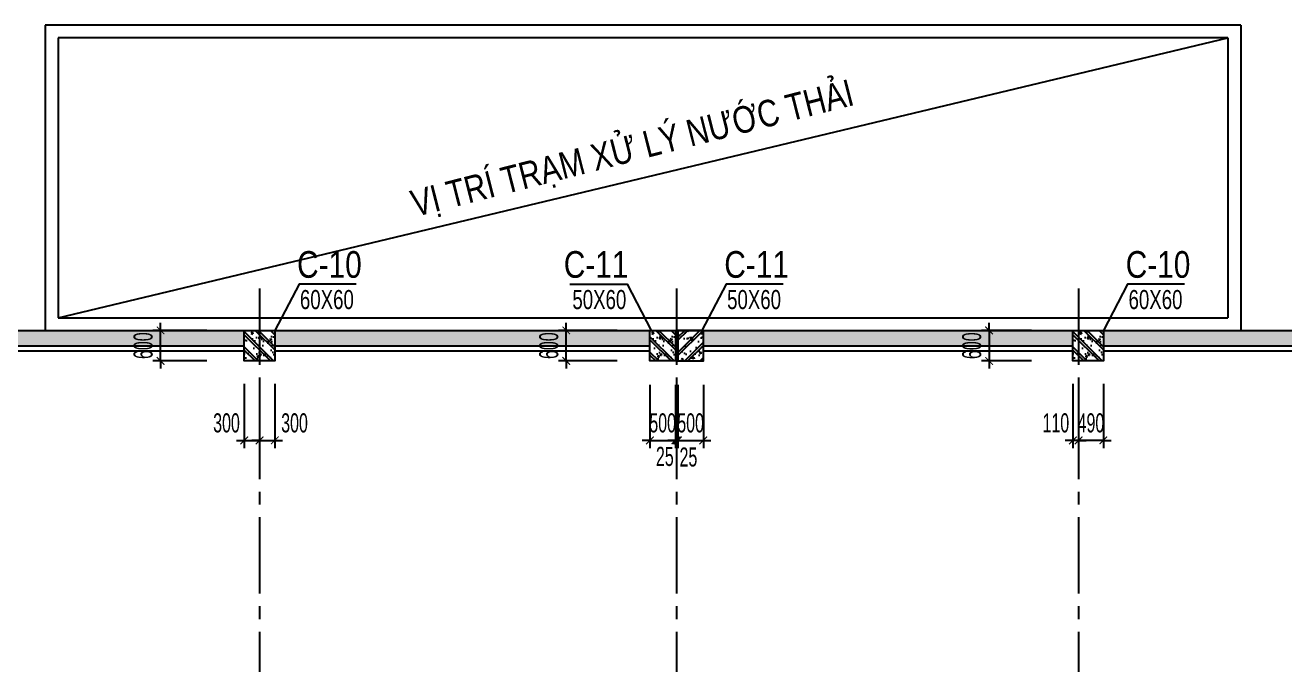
# Model space of a CAD drawing. Extents: x 1719887 to 1865417, y -150890 to 59748.
# Drawn here: x 1774213 to 1798976, y 25667 to 38241 of the extents above; entities that cross this region are included whole.
import ezdxf
from ezdxf.enums import TextEntityAlignment as Align

# ---------------------------------------------------------------- set-up
doc = ezdxf.new("R2010")
doc.units = 0
doc.header["$LTSCALE"] = 1000
doc.header["$MEASUREMENT"] = 0
doc.header["$PDMODE"] = 3
doc.linetypes.add('CENTER2', pattern=[1.125, 0.75, -0.125, 0.125, -0.125])
doc.layers.get('0').update_dxf_attribs({"linetype": 'CONTINUOUS'})
doc.layers.get('Defpoints').update_dxf_attribs({"linetype": 'CONTINUOUS'})
for name, color, linetype in [('CDC.01.AXIS', 160, 'CENTER2'), ('CDC.02.DIM', 1, 'CONTINUOUS'), ('CDC.05.STEEL', 4, 'CONTINUOUS'), ('CDC.06.TEXT', 2, 'CONTINUOUS'), ('CDC.10.HATCH', 9, 'CONTINUOUS'), ('CDC.11.NOTE', 8, 'CONTINUOUS')]:
    doc.layers.add(name, color=color, linetype=linetype)
doc.styles.add('ARIAL', font='arial.ttf', dxfattribs={"width": 0.6})
doc.dimstyles.new('D150', dxfattribs={"dimscale": 150, "dimtxt": 2.5, "dimasz": 1, "dimexe": 1, "dimexo": 0, "dimgap": 1, "dimtad": 1, "dimdec": 0, "dimdsep": 46, "dimtxsty": 'ARIAL', "dimblk": 'ARCHTICK', "dimcen": 1, "dimdle": 1, "dimclrd": 1, "dimclre": 1, "dimclrt": 2, "dimadec": 0, "dimazin": 0, "dimtfac": 0.00072, "dimtdec": 0, "dimtix": 1, "dimtmove": 2, "dimatfit": 3, "dimldrblk": 'ARCHTICK', "dimfxl": 1, "dimtolj": 1, "dimlwd": -1, "dimlwe": -1, "dimarcsym": 0})
pattern_1 = [(50, (0, 0), (573.80815, -50.20171), [60, -660]), (355, (0, 0), (-111.00107, 601.7537), [48, -528]), (100.4514, (47.8, -4.2), (462.8075, 551.55163), [50.99215, -560.91369]), (46.1842, (0, 160), (853.79284, -132.4152), [90, -990]), (96.6356, (71.15, 149), (747.73016, 779.2943), [76.48823, -841.3704]), (351.1842, (0, 160), (747.72956, 779.2949), [72, -792]), (21, (80, 120), (477.52564, -322.09511), [60, -660]), (326, (80, 120), (194.65227, 580.12004), [48, -528]), (71.4514, (119.8, 93.16), (672.1781, 258.0244), [50.99215, -560.91369]), (37.5, (0, 0), (9.727884, 266.315083), [0, -521.6, 0, -536, 0, -530]), (7.5, (0, 0), (210.45563, 315.52937), [0, -305.6, 0, -509.6, 0, -202]), (327.5, (-178.4, 0), (427.05795, -18.043897), [0, -200, 0, -624, 0, -828]), (317.5, (-258.4, 0), (466.548935, 80.083986), [0, -260, 0, -414.4, 0, -588]), (45, (0, 0), (-240.416306, 240.416306), []), (45, (0, 98), (-240.416306, 240.416306), [])]

# ---------------------------------------------------------------- blocks, each defined once
blk = doc.blocks.new('TH1')
at = {"layer": 'CDC.10.HATCH'}
h = blk.add_hatch(dxfattribs=at)
h.set_pattern_fill('CHAU-01', color=256, scale=80, style=0, pattern_type=2)
h.set_pattern_definition(pattern_1)
h.paths.add_polyline_path([(1748680, -63848), (1741170, -63848), (1741170, -64148), (1748680, -64148)])
h.paths.add_polyline_path([(1756880, -63848), (1749280, -63848), (1749280, -64148), (1756880, -64148)])
h.paths.add_polyline_path([(1765080, -63848), (1757480, -63848), (1757480, -64148), (1765080, -64148)])
h.paths.add_polyline_path([(1773190, -63848), (1765680, -63848), (1765680, -64148), (1773190, -64148)])
h.paths.add_polyline_path([(1781280, -63848), (1773790, -63848), (1773790, -64148), (1781280, -64148)])
h.paths.add_polyline_path([(1789255, -63848), (1781880, -63848), (1781880, -64148), (1789255, -64148)])
h = blk.add_hatch(dxfattribs=at)
h.set_pattern_fill('CHAU-01', color=256, scale=50, angle=270, style=0, pattern_type=2)
h.set_pattern_definition([(320, (32523.4, -371169.63), (-31.376067, -358.63009), [37.5, -412.5]), (265, (32523.4, -371169.63), (376.09607, 69.37567), [30, -330]), (10.4514, (32520.8, -371199.52), (344.71977, -289.25469), [31.870095, -350.571056]), (316.1842, (32623.4, -371169.63), (-82.75951, -533.62052), [56.25, -618.75]), (6.6356, (32616.5, -371214.1), (487.05894, -467.33135), [47.80514, -525.8565]), (261.1842, (32623.4, -371169.63), (487.0593, -467.33097), [45, -495]), (291, (32598.4, -371219.63), (-201.309445, -298.453526), [37.5, -412.5]), (236, (32598.4, -371219.63), (362.57502, -121.657666), [30, -330]), (341.4514, (32581.63, -371244.5), (161.26525, -420.111314), [31.870095, -350.571056]), (307.5, (32523.41, -371169.63), (166.446927, -6.079928), [0, -326, 0, -335, 0, -331.25]), (277.5, (32523.41, -371169.63), (197.205856, -131.534769), [0, -191, 0, -318.5, 0, -126.25]), (237.5, (32523.41, -371058.13), (-11.277436, -266.911218), [0, -125, 0, -390, 0, -517.5]), (227.5, (32523.4, -371008.13), (50.05249, -291.593085), [0, -162.5, 0, -259, 0, -367.5]), (315, (32523.4, -371169.63), (150.26019, 150.26019), []), (315, (32584.66, -371169.63), (150.26019, 150.26019), [])])
h.paths.add_polyline_path([(1781880, -64448), (1781280, -64448), (1781280, -63848), (1781880, -63848)])
h = blk.add_hatch(dxfattribs=at)
h.set_pattern_fill('CHAU-01', color=256, scale=50, angle=270, style=0, pattern_type=2)
h.set_pattern_definition([(320, (40398.4, -371169.63), (-31.376067, -358.63009), [37.5, -412.5]), (265, (40398.4, -371169.63), (376.09607, 69.37567), [30, -330]), (10.4514, (40395.8, -371199.52), (344.71977, -289.25469), [31.870095, -350.571056]), (316.1842, (40498.4, -371169.63), (-82.75951, -533.62052), [56.25, -618.75]), (6.6356, (40491.5, -371214.1), (487.05894, -467.33135), [47.80514, -525.8565]), (261.1842, (40498.4, -371169.63), (487.0593, -467.33097), [45, -495]), (291, (40473.4, -371219.63), (-201.309445, -298.453526), [37.5, -412.5]), (236, (40473.4, -371219.63), (362.57502, -121.657666), [30, -330]), (341.4514, (40456.63, -371244.5), (161.26525, -420.111314), [31.870095, -350.571056]), (307.5, (40398.41, -371169.63), (166.446927, -6.079928), [0, -326, 0, -335, 0, -331.25]), (277.5, (40398.41, -371169.63), (197.205856, -131.534769), [0, -191, 0, -318.5, 0, -126.25]), (237.5, (40398.41, -371058.13), (-11.277436, -266.911218), [0, -125, 0, -390, 0, -517.5]), (227.5, (40398.4, -371008.13), (50.05249, -291.593085), [0, -162.5, 0, -259, 0, -367.5]), (315, (40398.4, -371169.63), (150.26019, 150.26019), []), (315, (40459.66, -371169.63), (150.26019, 150.26019), [])])
h.paths.add_polyline_path([(1789255, -63848), (1789255, -64448), (1789755, -64448), (1789755, -63848)])
h = blk.add_hatch(dxfattribs=at)
h.set_pattern_fill('CHAU-01', color=256, scale=50, angle=270, style=0, pattern_type=2)
h.set_pattern_definition([(220, (3539161.06, -371169.63), (31.376067, -358.63009), [37.5, -412.5]), (275, (3539161.06, -371169.63), (-376.09607, 69.37567), [30, -330]), (169.5486, (3539163.67, -371199.52), (-344.71977, -289.25469), [31.870095, -350.571056]), (223.8158, (3539061.06, -371169.63), (82.75951, -533.62052), [56.25, -618.75]), (173.3644, (3539067.96, -371214.1), (-487.05894, -467.33135), [47.80514, -525.8565]), (278.8158, (3539061.06, -371169.63), (-487.0593, -467.33097), [45, -495]), (249, (3539086.06, -371219.63), (201.309445, -298.453526), [37.5, -412.5]), (304, (3539086.06, -371219.63), (-362.57502, -121.657666), [30, -330]), (198.5486, (3539102.83, -371244.5), (-161.26525, -420.111314), [31.870095, -350.571056]), (232.5, (3539161.06, -371169.63), (-166.446927, -6.079928), [0, -326, 0, -335, 0, -331.25]), (262.5, (3539161.06, -371169.63), (-197.205856, -131.534769), [0, -191, 0, -318.5, 0, -126.25]), (302.5, (3539161.06, -371058.13), (11.277436, -266.911218), [0, -125, 0, -390, 0, -517.5]), (312.5, (3539161.06, -371008.13), (-50.05249, -291.593085), [0, -162.5, 0, -259, 0, -367.5]), (225, (3539161.06, -371169.63), (-150.26019, 150.26019), []), (225, (3539099.8, -371169.63), (-150.26019, 150.26019), [])])
h.paths.add_polyline_path([(1790305, -63848), (1790305, -64448), (1789805, -64448), (1789805, -63848)])
h = blk.add_hatch(dxfattribs=at)
h.set_pattern_fill('CHAU-01', color=256, scale=80, style=0, pattern_type=2)
h.set_pattern_definition(pattern_1)
h.paths.add_polyline_path([(1797570, -63848), (1790305, -63848), (1790305, -64148), (1797570, -64148)])
h.paths.add_polyline_path([(1805680, -63848), (1798170, -63848), (1798170, -64148), (1805680, -64148)])
h.paths.add_polyline_path([(1813880, -63848), (1806280, -63848), (1806280, -64148), (1813880, -64148)])
h.paths.add_polyline_path([(1822080, -63848), (1814480, -63848), (1814480, -64148), (1822080, -64149)])
h.paths.add_polyline_path([(1830190, -63848), (1822680, -63848), (1822680, -64149), (1830190, -64148)])
h.paths.add_polyline_path([(1834040, -63848), (1830790, -63848), (1830790, -64148), (1834040, -64148)])
h = blk.add_hatch(dxfattribs=at)
h.set_pattern_fill('CHAU-01', color=256, scale=50, angle=270, style=0, pattern_type=2)
h.set_pattern_definition([(320, (48813.7, -371169.63), (-31.376067, -358.63009), [37.5, -412.5]), (265, (48813.7, -371169.63), (376.09607, 69.37567), [30, -330]), (10.4514, (48811.1, -371199.52), (344.71977, -289.25469), [31.870095, -350.571056]), (316.1842, (48913.7, -371169.63), (-82.75951, -533.62052), [56.25, -618.75]), (6.6356, (48906.8, -371214.1), (487.05894, -467.33135), [47.80514, -525.8565]), (261.1842, (48913.7, -371169.63), (487.0593, -467.33097), [45, -495]), (291, (48888.7, -371219.63), (-201.309445, -298.453526), [37.5, -412.5]), (236, (48888.7, -371219.63), (362.57502, -121.657666), [30, -330]), (341.4514, (48871.93, -371244.5), (161.26525, -420.111314), [31.870095, -350.571056]), (307.5, (48813.7, -371169.63), (166.446927, -6.079928), [0, -326, 0, -335, 0, -331.25]), (277.5, (48813.7, -371169.63), (197.205856, -131.534769), [0, -191, 0, -318.5, 0, -126.25]), (237.5, (48813.7, -371058.13), (-11.277436, -266.911218), [0, -125, 0, -390, 0, -517.5]), (227.5, (48813.7, -371008.13), (50.05249, -291.593085), [0, -162.5, 0, -259, 0, -367.5]), (315, (48813.7, -371169.63), (150.26019, 150.26019), []), (315, (48874.95, -371169.63), (150.26019, 150.26019), [])])
h.paths.add_polyline_path([(1798170, -64448), (1797570, -64448), (1797570, -63848), (1798170, -63848)])
at = {"layer": 'CDC.01.AXIS', "ltscale": 2}
for p, q in [((1781580, -63021), (1781580, -119734)), ((1789780, -63021), (1789780, -119734)), ((1797680, -63021), (1797680, -119734)), ((1733131, -63847), (1840145, -63847))]:
    blk.add_line(p, q, dxfattribs=at)
at = {"layer": 'CDC.05.STEEL'}
for p, q in [((1738264, -63848), (1834640, -63848)), ((1773790, -64148), (1781280, -64148)), ((1773790, -64248), (1781280, -64248)), ((1781880, -64148), (1789255, -64148)), ((1781880, -64248), (1789255, -64248)), ((1789755, -64248), (1789805, -64248)), ((1790305, -64148), (1797570, -64148)), ((1790305, -64248), (1797570, -64248)), ((1798170, -64148), (1805680, -64148)), ((1798170, -64248), (1805680, -64248))]:
    blk.add_line(p, q, dxfattribs=at)
at = {"layer": 'CDC.05.STEEL', "ltscale": 2000}
for points in [[(1781880, -63848), (1781880, -64448), (1781280, -64448), (1781280, -63848)], [(1789755, -63848), (1789755, -64448), (1789255, -64448), (1789255, -63848)], [(1789805, -63848), (1789805, -64448), (1790305, -64448), (1790305, -63848)], [(1798170, -63848), (1798170, -64448), (1797570, -64448), (1797570, -63848)]]:
    blk.add_lwpolyline(points, close=True, dxfattribs=at)
blk = doc.blocks.new('_ARCHTICK')
at = {"color": 0, "linetype": 'ByBlock', "const_width": 0.15}
blk.add_lwpolyline([(-0.5, -0.5), (0.5, 0.5)], dxfattribs=at)
blk = doc.blocks.new('*D653')
at = {"layer": 'CDC.02.DIM', "color": 1, "transparency": 16777216}
for p, q in [((1778520, 31193), (1778520, 29929)), ((1778820, 31193), (1778820, 29929)), ((1778370, 30079), (1778970, 30079))]:
    blk.add_line(p, q, dxfattribs=at)
at = {"layer": 'Defpoints', "color": 0, "transparency": 16777216}
for p in [(1778520, 31193), (1778820, 31193), (1778820, 30079)]:
    blk.add_point(p, dxfattribs=at)
at = {"layer": 'CDC.02.DIM', "color": 1, "transparency": 16777216, "xscale": 150, "yscale": 150, "zscale": 150, "rotation": 180}
blk.add_blockref('_ARCHTICK', (1778520, 30079), dxfattribs=at)
at = {"layer": 'CDC.02.DIM', "color": 1, "transparency": 16777216, "xscale": 150, "yscale": 150, "zscale": 150}
blk.add_blockref('_ARCHTICK', (1778820, 30079), dxfattribs=at)
at = {"layer": 'CDC.02.DIM', "color": 2, "transparency": 16777216, "insert": (1778171, 30421), "char_height": 375, "attachment_point": 5, "style": 'ARIAL'}
blk.add_mtext('\\A1;300', dxfattribs=at)
blk = doc.blocks.new('*D654')
at = {"layer": 'CDC.02.DIM', "color": 1, "transparency": 16777216}
for p, q in [((1778820, 31193), (1778820, 29929)), ((1779120, 31193), (1779120, 29929)), ((1778820, 30079), (1778670, 30079)), ((1778820, 30079), (1779120, 30079)), ((1779120, 30079), (1779270, 30079))]:
    blk.add_line(p, q, dxfattribs=at)
at = {"layer": 'Defpoints', "color": 0, "transparency": 16777216}
for p in [(1778820, 31193), (1779120, 31193), (1779120, 30079)]:
    blk.add_point(p, dxfattribs=at)
at = {"layer": 'CDC.02.DIM', "color": 1, "transparency": 16777216, "xscale": 150, "yscale": 150, "zscale": 150}
blk.add_blockref('_ARCHTICK', (1778820, 30079), dxfattribs=at)
at = {"layer": 'CDC.02.DIM', "color": 1, "transparency": 16777216, "xscale": 150, "yscale": 150, "zscale": 150, "rotation": 180}
blk.add_blockref('_ARCHTICK', (1779120, 30079), dxfattribs=at)
at = {"layer": 'CDC.02.DIM', "color": 2, "transparency": 16777216, "insert": (1779508, 30421), "char_height": 375, "attachment_point": 5, "style": 'ARIAL'}
blk.add_mtext('\\A1;300', dxfattribs=at)
blk = doc.blocks.new('*D663')
at = {"layer": 'CDC.02.DIM', "color": 1, "transparency": 16777216}
for p, q in [((1794920, 31193), (1794920, 29929)), ((1795410, 31193), (1795410, 29929)), ((1794920, 30079), (1794770, 30079)), ((1795410, 30079), (1794920, 30079)), ((1795410, 30079), (1795560, 30079))]:
    blk.add_line(p, q, dxfattribs=at)
at = {"layer": 'Defpoints', "color": 0, "transparency": 16777216}
for p in [(1794920, 31193), (1795410, 31193), (1794920, 30079)]:
    blk.add_point(p, dxfattribs=at)
at = {"layer": 'CDC.02.DIM', "color": 1, "transparency": 16777216, "xscale": 150, "yscale": 150, "zscale": 150}
blk.add_blockref('_ARCHTICK', (1794920, 30079), dxfattribs=at)
at = {"layer": 'CDC.02.DIM', "color": 1, "transparency": 16777216, "xscale": 150, "yscale": 150, "zscale": 150, "rotation": 180}
blk.add_blockref('_ARCHTICK', (1795410, 30079), dxfattribs=at)
at = {"layer": 'CDC.02.DIM', "color": 2, "transparency": 16777216, "insert": (1795165, 30421), "char_height": 375, "attachment_point": 5, "style": 'ARIAL'}
blk.add_mtext('\\A1;490', dxfattribs=at)
blk = doc.blocks.new('*D664')
at = {"layer": 'CDC.02.DIM', "color": 1, "transparency": 16777216}
for p, q in [((1794810, 31193), (1794810, 29929)), ((1794920, 31193), (1794920, 29929)), ((1794810, 30079), (1794660, 30079)), ((1794920, 30079), (1794810, 30079)), ((1794920, 30079), (1795070, 30079))]:
    blk.add_line(p, q, dxfattribs=at)
at = {"layer": 'Defpoints', "color": 0, "transparency": 16777216}
for p in [(1794810, 31193), (1794920, 31193), (1794810, 30079)]:
    blk.add_point(p, dxfattribs=at)
at = {"layer": 'CDC.02.DIM', "color": 1, "transparency": 16777216, "xscale": 150, "yscale": 150, "zscale": 150}
blk.add_blockref('_ARCHTICK', (1794810, 30079), dxfattribs=at)
at = {"layer": 'CDC.02.DIM', "color": 1, "transparency": 16777216, "xscale": 150, "yscale": 150, "zscale": 150, "rotation": 180}
blk.add_blockref('_ARCHTICK', (1794920, 30079), dxfattribs=at)
at = {"layer": 'CDC.02.DIM', "color": 2, "transparency": 16777216, "insert": (1794475, 30421), "char_height": 375, "attachment_point": 5, "style": 'ARIAL'}
blk.add_mtext('\\A1;110', dxfattribs=at)
blk = doc.blocks.new('*D665')
at = {"layer": 'CDC.02.DIM', "color": 1, "transparency": 16777216}
for p, q in [((1786495, 31170), (1786495, 29929)), ((1786995, 31170), (1786995, 29929)), ((1786495, 30079), (1786345, 30079)), ((1786495, 30079), (1786995, 30079)), ((1786995, 30079), (1787145, 30079))]:
    blk.add_line(p, q, dxfattribs=at)
at = {"layer": 'Defpoints', "color": 0, "transparency": 16777216}
for p in [(1786495, 31170), (1786995, 31170), (1786995, 30079)]:
    blk.add_point(p, dxfattribs=at)
at = {"layer": 'CDC.02.DIM', "color": 1, "transparency": 16777216, "xscale": 150, "yscale": 150, "zscale": 150}
blk.add_blockref('_ARCHTICK', (1786495, 30079), dxfattribs=at)
at = {"layer": 'CDC.02.DIM', "color": 1, "transparency": 16777216, "xscale": 150, "yscale": 150, "zscale": 150, "rotation": 180}
blk.add_blockref('_ARCHTICK', (1786995, 30079), dxfattribs=at)
at = {"layer": 'CDC.02.DIM', "color": 2, "transparency": 16777216, "insert": (1786745, 30421), "char_height": 375, "attachment_point": 5, "style": 'ARIAL'}
blk.add_mtext('\\A1;500', dxfattribs=at)
blk = doc.blocks.new('*D666')
at = {"layer": 'CDC.02.DIM', "color": 1, "transparency": 16777216}
for p, q in [((1786995, 31170), (1786995, 29929)), ((1787020, 31170), (1787020, 29929)), ((1786995, 30079), (1786845, 30079)), ((1786995, 30079), (1787020, 30079)), ((1787020, 30079), (1787170, 30079))]:
    blk.add_line(p, q, dxfattribs=at)
at = {"layer": 'Defpoints', "color": 0, "transparency": 16777216}
for p in [(1786995, 31170), (1787020, 31170), (1787020, 30079)]:
    blk.add_point(p, dxfattribs=at)
at = {"layer": 'CDC.02.DIM', "color": 1, "transparency": 16777216, "xscale": 150, "yscale": 150, "zscale": 150}
blk.add_blockref('_ARCHTICK', (1786995, 30079), dxfattribs=at)
at = {"layer": 'CDC.02.DIM', "color": 1, "transparency": 16777216, "xscale": 150, "yscale": 150, "zscale": 150, "rotation": 180}
blk.add_blockref('_ARCHTICK', (1787020, 30079), dxfattribs=at)
at = {"layer": 'CDC.02.DIM', "color": 2, "transparency": 16777216, "insert": (1786788, 29761), "char_height": 375, "attachment_point": 5, "style": 'ARIAL'}
blk.add_mtext('\\A1;25', dxfattribs=at)
blk = doc.blocks.new('*D667')
at = {"layer": 'CDC.02.DIM', "color": 1, "transparency": 16777216}
for p, q in [((1787020, 31170), (1787020, 29929)), ((1787045, 31170), (1787045, 29929)), ((1787020, 30079), (1786870, 30079)), ((1787045, 30079), (1787020, 30079)), ((1787045, 30079), (1787195, 30079))]:
    blk.add_line(p, q, dxfattribs=at)
at = {"layer": 'Defpoints', "color": 0, "transparency": 16777216}
for p in [(1787020, 31170), (1787045, 31170), (1787020, 30079)]:
    blk.add_point(p, dxfattribs=at)
at = {"layer": 'CDC.02.DIM', "color": 1, "transparency": 16777216, "xscale": 150, "yscale": 150, "zscale": 150}
blk.add_blockref('_ARCHTICK', (1787020, 30079), dxfattribs=at)
at = {"layer": 'CDC.02.DIM', "color": 1, "transparency": 16777216, "xscale": 150, "yscale": 150, "zscale": 150, "rotation": 180}
blk.add_blockref('_ARCHTICK', (1787045, 30079), dxfattribs=at)
at = {"layer": 'CDC.02.DIM', "color": 2, "transparency": 16777216, "insert": (1787252, 29750), "char_height": 375, "attachment_point": 5, "style": 'ARIAL'}
blk.add_mtext('\\A1;25', dxfattribs=at)
blk = doc.blocks.new('*D668')
at = {"layer": 'CDC.02.DIM', "color": 1, "transparency": 16777216}
for p, q in [((1787045, 31170), (1787045, 29929)), ((1787545, 31170), (1787545, 29929)), ((1787045, 30079), (1786895, 30079)), ((1787045, 30079), (1787545, 30079)), ((1787545, 30079), (1787695, 30079))]:
    blk.add_line(p, q, dxfattribs=at)
at = {"layer": 'Defpoints', "color": 0, "transparency": 16777216}
for p in [(1787045, 31170), (1787545, 31170), (1787545, 30079)]:
    blk.add_point(p, dxfattribs=at)
at = {"layer": 'CDC.02.DIM', "color": 1, "transparency": 16777216, "xscale": 150, "yscale": 150, "zscale": 150}
blk.add_blockref('_ARCHTICK', (1787045, 30079), dxfattribs=at)
at = {"layer": 'CDC.02.DIM', "color": 1, "transparency": 16777216, "xscale": 150, "yscale": 150, "zscale": 150, "rotation": 180}
blk.add_blockref('_ARCHTICK', (1787545, 30079), dxfattribs=at)
at = {"layer": 'CDC.02.DIM', "color": 2, "transparency": 16777216, "insert": (1787295, 30421), "char_height": 375, "attachment_point": 5, "style": 'ARIAL'}
blk.add_mtext('\\A1;500', dxfattribs=at)
blk = doc.blocks.new('*D860')
at = {"layer": 'CDC.02.DIM', "color": 1, "transparency": 16777216}
for p, q in [((1793999, 32240), (1793014, 32240)), ((1793164, 32240), (1793164, 32390)), ((1793164, 32240), (1793164, 31640)), ((1793999, 31640), (1793014, 31640)), ((1793164, 31640), (1793164, 31490))]:
    blk.add_line(p, q, dxfattribs=at)
at = {"layer": 'Defpoints', "color": 0, "transparency": 16777216}
for p in [(1793999, 32240), (1793164, 31640), (1793999, 31640)]:
    blk.add_point(p, dxfattribs=at)
at = {"layer": 'CDC.02.DIM', "color": 1, "transparency": 16777216, "xscale": 150, "yscale": 150, "zscale": 150}
for p, rotation in [((1793164, 32240), 270), ((1793164, 31640), 90)]:
    blk.add_blockref('_ARCHTICK', p, dxfattribs=dict(at, rotation=rotation))
at = {"layer": 'CDC.02.DIM', "color": 2, "transparency": 16777216, "insert": (1792823, 31940), "char_height": 375, "attachment_point": 5, "rotation": 90, "style": 'ARIAL'}
blk.add_mtext('\\A1;600', dxfattribs=at)
blk = doc.blocks.new('*D948')
at = {"layer": 'CDC.02.DIM', "color": 1, "transparency": 16777216}
for p, q in [((1777783, 32241), (1776725, 32241)), ((1776875, 32241), (1776875, 32391)), ((1776875, 31641), (1776875, 32241)), ((1777783, 31641), (1776725, 31641)), ((1776875, 31641), (1776875, 31491))]:
    blk.add_line(p, q, dxfattribs=at)
at = {"layer": 'Defpoints', "color": 0, "transparency": 16777216}
for p in [(1776875, 32241), (1777783, 32241), (1777783, 31641)]:
    blk.add_point(p, dxfattribs=at)
at = {"layer": 'CDC.02.DIM', "color": 1, "transparency": 16777216, "xscale": 150, "yscale": 150, "zscale": 150}
for p, rotation in [((1776875, 32241), 270), ((1776875, 31641), 90)]:
    blk.add_blockref('_ARCHTICK', p, dxfattribs=dict(at, rotation=rotation))
at = {"layer": 'CDC.02.DIM', "color": 2, "transparency": 16777216, "insert": (1776533, 31941), "char_height": 375, "attachment_point": 5, "rotation": 90, "style": 'ARIAL'}
blk.add_mtext('\\A1;600', dxfattribs=at)
blk = doc.blocks.new('*D955')
at = {"layer": 'CDC.02.DIM', "color": 1, "transparency": 16777216}
for p, q in [((1785852, 32241), (1784700, 32241)), ((1784850, 32241), (1784850, 32391)), ((1784850, 31641), (1784850, 32241)), ((1785852, 31641), (1784700, 31641)), ((1784850, 31641), (1784850, 31491))]:
    blk.add_line(p, q, dxfattribs=at)
at = {"layer": 'Defpoints', "color": 0, "transparency": 16777216}
for p in [(1784850, 32241), (1785852, 32241), (1785852, 31641)]:
    blk.add_point(p, dxfattribs=at)
at = {"layer": 'CDC.02.DIM', "color": 1, "transparency": 16777216, "xscale": 150, "yscale": 150, "zscale": 150}
for p, rotation in [((1784850, 32241), 270), ((1784850, 31641), 90)]:
    blk.add_blockref('_ARCHTICK', p, dxfattribs=dict(at, rotation=rotation))
at = {"layer": 'CDC.02.DIM', "color": 2, "transparency": 16777216, "insert": (1784508, 31941), "char_height": 375, "attachment_point": 5, "rotation": 90, "style": 'ARIAL'}
blk.add_mtext('\\A1;600', dxfattribs=at)

msp = doc.modelspace()

# ---------------------------------------------------------------- linework, layer by layer
at = {"layer": 'CDC.06.TEXT'}
for p, q in [((1798108.6, 38241.2), (1774608.6, 38241.2)), ((1774608.6, 38241.2), (1774608.6, 32241.2)), ((1798108.6, 38241.2), (1798108.6, 32241.2)), ((1797858.6, 37991.2), (1774858.6, 37991.2)), ((1774858.6, 37991.2), (1774858.6, 32491.2)), ((1797858.6, 37991.2), (1797858.6, 32491.2)), ((1774858.6, 32491.2), (1797858.6, 32491.2))]:
    msp.add_line(p, q, dxfattribs=at)
at = {"layer": 'CDC.10.HATCH'}
msp.add_line((1774858.6, 32491.2), (1797858.6, 37991.2), dxfattribs=at)
at = {"layer": 'CDC.11.NOTE'}
msp.add_line((1774608.6, 32241.2), (1798108.6, 32241.2), dxfattribs=at)
for points in [[(1780717, 33147.7), (1779596.1, 33147.7), (1779120.2, 32240.3)], [(1784922, 33147.9), (1786045.9, 33147.9), (1786521.9, 32240.4)], [(1789115.3, 33147.9), (1787994.4, 33147.9), (1787518.5, 32240.4)], [(1797007, 33147.7), (1795886.1, 33147.7), (1795410.2, 32240.3)]]:
    msp.add_lwpolyline(points, dxfattribs=at)

# ---------------------------------------------------------------- block references
at = {"layer": 'CDC.10.HATCH'}
msp.add_blockref('TH1', (-2759.9, 96088.6), dxfattribs=at)

# ---------------------------------------------------------------- texts
at = {"layer": 'CDC.06.TEXT', "style": 'ARIAL', "width": 0.8}
msp.add_text('VỊ TRÍ TRẠM XỬ LÝ NƯỚC THẢI', height=525, rotation=14.31436, dxfattribs=at).set_placement((1786144.9, 35827.9), align=Align.MIDDLE_CENTER)
at = {"layer": 'CDC.06.TEXT', "style": 'ARIAL'}
for s, height, width, p in [('C-10', 525, 0.8, (1780194, 33537.9)), ('C-11', 525, 0.8, (1785437.2, 33538)), ('C-11', 525, 0.8, (1788592.3, 33538)), ('C-10', 525, 0.8, (1796484, 33537.9)), ('60X60', 375, 0.7, (1780144, 32847.7)), ('50X60', 375, 0.7, (1785500.3, 32847.8)), ('50X60', 375, 0.7, (1788542.3, 32847.8)), ('60X60', 375, 0.7, (1796434, 32847.7))]:
    msp.add_text(s, height=height, dxfattribs=dict(at, width=width)).set_placement(p, align=Align.MIDDLE_CENTER)

# ---------------------------------------------------------------- dimensions: what is measured, and where the dimension line sits
at = {"layer": 'CDC.02.DIM'}
for base, p1, p2, angle, picture, middle in [((1776874.9, 32241.2), (1777782.7, 31641.3), (1777782.7, 32241.2), 90, '*D948', (1776533.4, 31941.2)), ((1784849.9, 32241.2), (1785852.1, 31641.3), (1785852.1, 32241.2), 90, '*D955', (1784508.4, 31941.2)), ((1793164.2, 31640.3), (1793999, 32240.3), (1793999, 31640.3), 90, '*D860', (1792822.8, 31940.3)), ((1794919.9, 30079.2), (1795409.9, 31193), (1794919.9, 31193), 180, '*D663', (1795164.9, 30420.6))]:
    dim = msp.add_linear_dim(base=base, p1=p1, p2=p2, angle=angle, dimstyle='D150', dxfattribs=at)
    dim.commit()
    dim.dimension.update_dxf_attribs({"geometry": picture, "text_midpoint": middle})
for base, p1, p2, picture, middle in [((1778819.9, 30079.2), (1778519.9, 31193), (1778819.9, 31193), '*D653', (1778170.8, 30420.8)), ((1779119.9, 30079.2), (1778819.9, 31193), (1779119.9, 31193), '*D654', (1779507.6, 30420.8)), ((1787019.9, 30079.2), (1786994.9, 31170.1), (1787019.9, 31170.1), '*D666', (1786788, 29761.1)), ((1787019.9, 30079.2), (1787044.9, 31170.1), (1787019.9, 31170.1), '*D667', (1787252, 29750))]:
    dim = msp.add_linear_dim(base=base, p1=p1, p2=p2, dimstyle='D150', dxfattribs=at)
    dim.commit()
    dim.dimension.update_dxf_attribs({"geometry": picture, "text_midpoint": middle, "dimtype": 160})
for base, p1, p2, picture, middle in [((1786994.9, 30079.2), (1786494.9, 31170.1), (1786994.9, 31170.1), '*D665', (1786744.9, 30420.6)), ((1787544.9, 30079.2), (1787044.9, 31170.1), (1787544.9, 31170.1), '*D668', (1787294.9, 30420.6))]:
    dim = msp.add_linear_dim(base=base, p1=p1, p2=p2, dimstyle='D150', dxfattribs=at)
    dim.commit()
    dim.dimension.update_dxf_attribs({"geometry": picture, "text_midpoint": middle})
dim = msp.add_linear_dim(base=(1794809.9, 30079.2), p1=(1794919.9, 31193), p2=(1794809.9, 31193), angle=180, dimstyle='D150', dxfattribs=at)
dim.commit()
dim.dimension.update_dxf_attribs({"geometry": '*D664', "text_midpoint": (1794475.1, 30420.6), "dimtype": 160})

doc.saveas('drawing.dxf')
